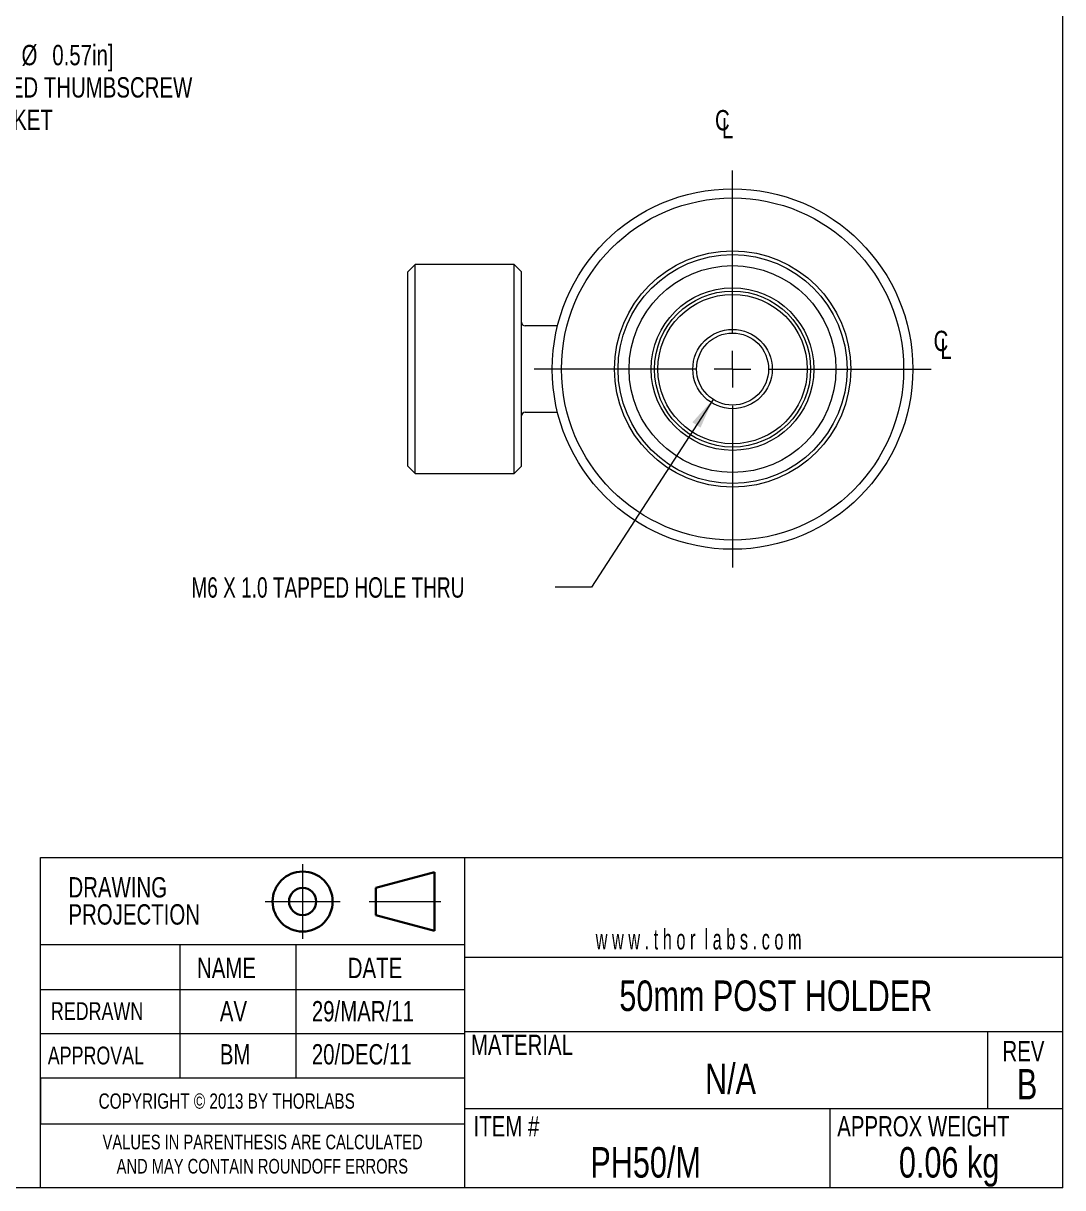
# Model space of a CAD drawing. Header units: millimetres. Extents: x 2 to 278, y 1 to 215.
# Drawn here: x 169.9 to 278, y 0.9 to 122 of the extents above; entities that cross this region are included whole.
import ezdxf

# ---------------------------------------------------------------- set-up
doc = ezdxf.new("R2010")
doc.units = ezdxf.units.MM
doc.header["$PDSIZE"] = -1
doc.linetypes.add('CENTERX2', pattern=[20.32, 12.7, -2.54, 2.54, -2.54])
doc.styles.add('SLDTEXTSTYLE0', font='TXT', dxfattribs={"width": 0.75})
doc.styles.add('SLDTEXTSTYLE1', font='TXT', dxfattribs={"width": 0.6})
doc.styles.add('SLDTEXTSTYLE2', font='TXT', dxfattribs={"width": 0.7})
doc.dimstyles.new('SLDDIMSTYLE1', dxfattribs={"dimtxt": 2.116667, "dimasz": 3.175, "dimexe": 0, "dimexo": 0.0625, "dimgap": 0.529167, "dimtad": 0, "dimtih": 1, "dimtoh": 1, "dimdec": 1, "dimlfac": 0.666667, "dimrnd": 1e-09, "dimzin": 12, "dimdsep": 46, "dimtxsty": 'SLDTEXTSTYLE0', "dimsah": 1, "dimcen": 0, "dimadec": 0, "dimazin": 3, "dimtfac": 1, "dimtdec": 1, "dimtofl": 0, "dimtmove": 0, "dimatfit": 3, "dimfxl": 1, "dimfrac": 2, "dimtolj": 1, "dimtzin": 12, "dimarcsym": 0})

# ---------------------------------------------------------------- blocks, each defined once
blk = doc.blocks.new('Third Angle Projection Block')
at = {"color": 7, "linetype": 'CENTERX2', "lineweight": 0}
for p, q in [((101.48, 23.81), (101.48, 14.07)), ((96.6, 18.94), (106.35, 18.94)), ((110.14, 18.94), (119.45, 18.94))]:
    blk.add_line(p, q, dxfattribs=at)
at = {"color": 7, "linetype": 'Continuous', "lineweight": 30}
for p, q in [((118.62, 22.75), (111, 20.71)), ((118.62, 15.13), (118.62, 22.75)), ((111, 20.71), (111, 17.17)), ((111, 17.17), (118.62, 15.13))]:
    blk.add_line(p, q, dxfattribs=at)
for radius in [3.9, 1.77]:
    blk.add_circle((101.48, 18.94), radius, dxfattribs=at)
at = {"color": 7, "linetype": 'Continuous', "lineweight": 0}
blk.add_point((101.48, 18.94), dxfattribs=at)
blk = doc.blocks.new('SW_NOTE_0')
at = {"color": 0, "linetype": 'Continuous', "lineweight": 0, "char_height": 1.524, "attachment_point": 2, "style": 'SLDTEXTSTYLE0'}
for s, insert in [('VALUES IN PARENTHESIS ARE CALCULATED', (19.91, 1.96)), ('AND MAY CONTAIN ROUNDOFF ERRORS', (19.88, -0.56))]:
    blk.add_mtext(s, dxfattribs=dict(at, insert=insert))
blk = doc.blocks.new('SW_NOTE_1')
at = {"color": 0, "linetype": 'Continuous', "lineweight": 0, "char_height": 2.117, "attachment_point": 1, "style": 'SLDTEXTSTYLE0'}
for s, insert in [('DRAWING', (0, 2.73)), ('PROJECTION', (0, -0.09))]:
    blk.add_mtext(s, dxfattribs=dict(at, insert=insert))
blk = doc.blocks.new('_D_1')
at = {"color": 7, "linetype": 'Continuous', "lineweight": 0}
for p, q in [((136.7, 95.46), (150.13, 118.73)), ((150.13, 118.73), (153.94, 118.73))]:
    blk.add_line(p, q, dxfattribs=at)
blk.add_solid([(136.7, 95.46), (138.72, 97.96), (137.84, 98.47)], dxfattribs=at)
at = {"color": 7, "linetype": 'Continuous', "lineweight": 0, "attachment_point": 1, "style": 'SLDTEXTSTYLE0'}
for s, insert, char_height in [('%%c', (153.94, 119.78, 0.43), 2.117), ('14.5mm [', (157.14, 119.78, 0.43), 2.117), ('%%c', (169.67, 119.78, 0.43), 2.117), ('0.57in]', (172.87, 119.78, 0.43), 2.117), ('SPRING LOADED THUMBSCREW', (153.94, 116.42, 0.43), 2.1167), ('5mm HEX SOCKET', (153.94, 113.05, 0.43), 2.1167)]:
    blk.add_mtext(s, dxfattribs=dict(at, insert=insert, char_height=char_height))
blk = doc.blocks.new('_D_4')
at = {"color": 7, "linetype": 'Continuous', "lineweight": 0}
for p, q in [((241.61, 82.91), (228.98, 63.36)), ((228.98, 63.36), (225.17, 63.36))]:
    blk.add_line(p, q, dxfattribs=at)
blk.add_solid([(241.61, 82.91), (239.46, 80.52), (240.31, 79.97)], dxfattribs=at)
at = {"color": 7, "linetype": 'Continuous', "lineweight": 0, "insert": (187.34, 64.4, 9.22), "char_height": 2.1167, "attachment_point": 1, "style": 'SLDTEXTSTYLE2'}
blk.add_mtext('M6 X 1.0 TAPPED HOLE THRU', dxfattribs=at)
blk = doc.blocks.new('SW_SYMBOL_MOD_CL')
at = {"color": 0, "linetype": 'Continuous', "lineweight": 0, "char_height": 783, "attachment_point": 5, "style": 'SLDTEXTSTYLE0'}
for s, insert in [('C', (400, 600)), ('L', (600, 300))]:
    blk.add_mtext(s, dxfattribs=dict(at, insert=insert))
blk = doc.blocks.new('SW_CENTERMARKSYMBOL_2')
at = {"color": 0, "linetype": 'Continuous', "lineweight": 0}
for p, q in [((0, 3.81), (0, 20.655)), ((0, 0), (0, 1.905)), ((-3.81, 0), (-20.655, 0)), ((0, 0), (-1.905, 0)), ((0, 0), (0, -1.905)), ((0, 0), (1.905, 0)), ((3.81, 0), (20.655, 0)), ((0, -3.81), (0, -20.655))]:
    blk.add_line(p, q, dxfattribs=at)

msp = doc.modelspace()

# ---------------------------------------------------------------- linework, layer by layer
at = {"color": 7, "linetype": 'Continuous', "lineweight": 0}
for p, q in [((277.99, 0.9), (277.99, 214.65)), ((210.63, 96.92), (209.87, 96.16)), ((220.92, 96.92), (210.63, 96.92)), ((210.63, 86.06), (210.63, 96.92)), ((221.68, 96.16), (220.92, 96.92)), ((220.92, 86.06), (220.92, 96.92)), ((209.87, 86.06), (209.87, 96.16)), ((221.68, 86.06), (221.68, 96.16)), ((209.87, 94.39), (209.86, 94.39)), ((209.87, 94.28), (209.86, 94.28)), ((209.87, 93.53), (209.86, 93.53)), ((209.86, 92.65), (209.87, 92.65)), ((209.87, 92.59), (209.86, 92.59)), ((225.44, 90.56), (222.06, 90.56)), ((209.87, 75.96), (209.87, 86.06)), ((210.63, 75.2), (210.63, 86.06)), ((220.92, 75.2), (220.92, 86.06)), ((221.68, 86.06), (221.69, 86.24)), ((221.68, 75.96), (221.68, 86.06)), ((209.87, 85.35), (209.86, 85.35)), ((209.87, 84.93), (209.86, 84.93)), ((209.87, 84.54), (209.86, 84.54)), ((209.87, 82.25), (209.86, 82.25)), ((209.87, 81.27), (209.86, 81.27)), ((222.06, 81.56), (225.44, 81.56)), ((209.86, 80.41), (209.87, 80.41)), ((209.87, 75.96), (210.63, 75.2)), ((210.63, 75.2), (220.92, 75.2)), ((220.92, 75.2), (221.68, 75.96)), ((277.99, 35.24), (277.99, 50.03)), ((171.63, 7.56), (171.63, 35.24)), ((171.63, 35.24), (215.74, 35.24)), ((215.74, 35.24), (215.74, 0.9)), ((215.74, 35.24), (277.99, 35.24)), ((171.63, 12.3), (171.63, 26.17)), ((171.63, 0.9), (171.63, 26.17)), ((215.74, 26.17), (171.63, 26.17)), ((186.13, 26.17), (186.13, 12.3)), ((198.21, 26.17), (198.21, 12.3)), ((215.74, 24.89), (277.99, 24.89)), ((215.74, 21.49), (171.63, 21.49)), ((215.74, 17.16), (277.99, 17.16)), ((270.17, 17.16), (270.17, 9.14)), ((215.74, 16.92), (171.63, 16.92)), ((215.74, 12.3), (171.63, 12.3)), ((171.63, 12.3), (171.63, 7.56)), ((215.74, 9.14), (277.99, 9.14)), ((253.75, 9.14), (253.75, 0.9)), ((171.63, 7.56), (215.74, 7.56)), ((277.99, 0.9), (1.58, 0.9))]:
    msp.add_line(p, q, dxfattribs=at)
for radius in [18.75, 17.8, 12.29, 11.91, 10.76, 8.46, 8.12, 7.77, 4.13, 3.75]:
    msp.add_circle((243.64, 86.06), radius, dxfattribs=at)
for centre, start, end in [((222.06, 90.94), 180, 270), ((222.06, 81.18), 90, 180)]:
    msp.add_arc(centre, 0.381, start, end, dxfattribs=at)

# ---------------------------------------------------------------- block references
at = {"color": 7, "linetype": 'Continuous', "lineweight": 0, "xscale": 0.0027037109, "yscale": 0.0027037109, "zscale": 0.0027037109}
for p in [(241.5, 110.31), (264.24, 87.35)]:
    msp.add_blockref('SW_SYMBOL_MOD_CL', p, dxfattribs=at)
at = {"color": 7, "linetype": 'Continuous', "lineweight": 0}
for name, p in [('SW_CENTERMARKSYMBOL_2', (243.64, 86.06)), ('SW_NOTE_1', (174.55, 30.48)), ('SW_NOTE_0', (174.84, 4.46))]:
    msp.add_blockref(name, p, dxfattribs=at)
at = {"color": 7, "linetype": 'Continuous', "xscale": 0.8, "yscale": 0.8, "zscale": 0.8}
msp.add_blockref('Third Angle Projection Block', (117.73, 15.52), dxfattribs=at)

# ---------------------------------------------------------------- texts
at = {"color": 7, "linetype": 'Continuous', "lineweight": 0}
for s, insert, char_height, attachment_point, style in [('w w w . t h o r  l a b s . c o m', (229.4, 27.8), 2.1167, 1, 'SLDTEXTSTYLE1'), ('NAME', (187.93, 24.82), 2.117, 1, 'SLDTEXTSTYLE0'), ('DATE', (203.61, 24.82), 2.117, 1, 'SLDTEXTSTYLE0'), ('50mm POST HOLDER', (248.14, 22.46), 3.175, 2, 'SLDTEXTSTYLE0'), ('REDRAWN', (172.73, 20.2), 1.852, 1, 'SLDTEXTSTYLE0'), ('AV', (190.3, 20.32), 2.117, 1, 'SLDTEXTSTYLE0'), ('29/MAR/11', (199.87, 20.32), 2.117, 1, 'SLDTEXTSTYLE0'), ('BM', (190.3, 15.84), 2.117, 1, 'SLDTEXTSTYLE0'), ('20/DEC/11', (199.87, 15.84), 2.117, 1, 'SLDTEXTSTYLE0'), ('MATERIAL', (216.42, 16.82), 2.117, 1, 'SLDTEXTSTYLE0'), ('REV', (271.72, 16.17), 2.117, 1, 'SLDTEXTSTYLE0'), ('APPROVAL', (172.4, 15.58), 1.852, 1, 'SLDTEXTSTYLE0'), ('N/A', (243.43, 13.82), 3.175, 2, 'SLDTEXTSTYLE0'), ('B', (274.28, 13.26), 3.17, 2, 'SLDTEXTSTYLE0'), ('COPYRIGHT © 2013 BY THORLABS', (177.69, 10.71), 1.5875, 1, 'SLDTEXTSTYLE0'), ('ITEM #', (216.7, 8.35), 2.117, 1, 'SLDTEXTSTYLE0'), ('APPROX WEIGHT', (254.53, 8.35), 2.1167, 1, 'SLDTEXTSTYLE0'), ('PH50/M', (234.6, 5.13), 3.175, 2, 'SLDTEXTSTYLE0'), ('0.06 kg', (266.17, 5.13), 3.175, 2, 'SLDTEXTSTYLE0')]:
    msp.add_mtext(s, dxfattribs=dict(at, insert=insert, char_height=char_height, attachment_point=attachment_point, style=style))

# ---------------------------------------------------------------- dimensions: what is measured, and where the dimension line sits
for p1, p2, text, picture, middle in [((125.84, 76.66), (136.7, 95.46), '%%c14.5mm [%%c0.57in]\\PSPRING LOADED THUMBSCREW\\P5mm HEX SOCKET', '_D_1', (174.91, 118.73)), ((245.68, 89.21), (241.61, 82.91), 'M6 X 1.0 TAPPED HOLE THRU', '_D_4', (206.25, 63.36))]:
    dim = msp.add_diameter_dim_2p(p1=p1, p2=p2, text=text, dimstyle='SLDDIMSTYLE1', override={"dimpost": '<>'}, dxfattribs=at)
    dim.commit()
    dim.dimension.update_dxf_attribs({"geometry": picture, "text_midpoint": middle, "dimtype": 163})

doc.saveas('drawing.dxf')
